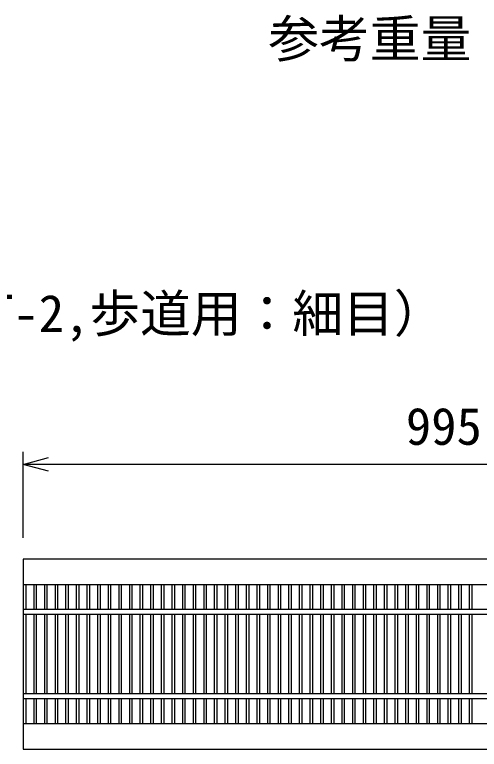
# Model space of a CAD drawing. Units: millimetres, scale not verified. Extents: x -25200 to 25200, y -8910 to 8910.
# Drawn here: x -11087 to -10537, y -80 to 789 of the extents above; entities that cross this region are included whole.
import ezdxf
from ezdxf.enums import TextEntityAlignment as Align

# ---------------------------------------------------------------- set-up
doc = ezdxf.new("R2010")
doc.units = ezdxf.units.MM
doc.header["$LTSCALE"] = 30
doc.layers.add('0-0_DIM', color=7, linetype='Continuous', lineweight=25)
doc.layers.add('0-2_HATCH', color=6, linetype='Continuous', lineweight=25)
doc.styles.add('ＭＳ ゴシック', font='')
doc.styles.get('ＭＳ ゴシック').set_extended_font_data('MS Gothic')

msp = doc.modelspace()

# ---------------------------------------------------------------- linework, layer by layer
at = {"layer": '0-0_DIM'}
for p, q in [((-11076.52, 170.13), (-11076.52, 271.72)), ((-10081.52, 256.72), (-11076.52, 256.72))]:
    msp.add_line(p, q, dxfattribs=at)
msp.add_lwpolyline([(-11046.52, 248.68), (-11076.52, 256.72), (-11046.52, 264.76)], dxfattribs=at)
at = {"layer": '0-2_HATCH'}
for p, q in [((-11076.52, 114.91), (-10081.52, 114.91)), ((-11073.52, 114.91), (-11073.52, 85.41)), ((-11063.96, 114.91), (-11063.96, 85.41)), ((-11060.96, 114.91), (-11060.96, 85.41)), ((-11051.41, 114.91), (-11051.41, 85.41)), ((-11048.41, 114.91), (-11048.41, 85.41)), ((-11038.85, 114.91), (-11038.85, 85.41)), ((-11035.85, 114.91), (-11035.85, 85.41)), ((-11026.29, 114.91), (-11026.29, 85.41)), ((-11023.29, 114.91), (-11023.29, 85.41)), ((-11013.73, 114.91), (-11013.73, 85.41)), ((-11010.73, 114.91), (-11010.73, 85.41)), ((-11001.18, 114.91), (-11001.18, 85.41)), ((-10998.18, 114.91), (-10998.18, 85.41)), ((-10988.62, 114.91), (-10988.62, 85.41)), ((-10985.62, 114.91), (-10985.62, 85.41)), ((-10976.06, 114.91), (-10976.06, 85.41)), ((-10973.06, 114.91), (-10973.06, 85.41)), ((-10963.51, 114.91), (-10963.51, 85.41)), ((-10960.51, 114.91), (-10960.51, 85.41)), ((-10950.95, 114.91), (-10950.95, 85.41)), ((-10947.95, 114.91), (-10947.95, 85.41)), ((-10938.39, 114.91), (-10938.39, 85.41)), ((-10935.39, 114.91), (-10935.39, 85.41)), ((-10925.84, 114.91), (-10925.84, 85.41)), ((-10922.84, 114.91), (-10922.84, 85.41)), ((-10913.28, 114.91), (-10913.28, 85.41)), ((-10910.28, 114.91), (-10910.28, 85.41)), ((-10900.72, 114.91), (-10900.72, 85.41)), ((-10897.72, 114.91), (-10897.72, 85.41)), ((-10888.17, 114.91), (-10888.17, 85.41)), ((-10885.17, 114.91), (-10885.17, 85.41)), ((-10875.61, 114.91), (-10875.61, 85.41)), ((-10872.61, 114.91), (-10872.61, 85.41)), ((-10863.05, 114.91), (-10863.05, 85.41)), ((-10860.05, 114.91), (-10860.05, 85.41)), ((-10850.49, 114.91), (-10850.49, 85.41)), ((-10847.49, 114.91), (-10847.49, 85.41)), ((-10837.94, 114.91), (-10837.94, 85.41)), ((-10834.94, 114.91), (-10834.94, 85.41)), ((-10825.38, 114.91), (-10825.38, 85.41)), ((-10822.38, 114.91), (-10822.38, 85.41)), ((-10812.82, 114.91), (-10812.82, 85.41)), ((-10809.82, 114.91), (-10809.82, 85.41)), ((-10800.27, 114.91), (-10800.27, 85.41)), ((-10797.27, 114.91), (-10797.27, 85.41)), ((-10787.71, 114.91), (-10787.71, 85.41)), ((-10784.71, 114.91), (-10784.71, 85.41)), ((-10775.15, 114.91), (-10775.15, 85.41)), ((-10772.15, 114.91), (-10772.15, 85.41)), ((-10762.6, 114.91), (-10762.6, 85.41)), ((-10759.6, 114.91), (-10759.6, 85.41)), ((-10750.04, 114.91), (-10750.04, 85.41)), ((-10747.04, 114.91), (-10747.04, 85.41)), ((-10737.48, 114.91), (-10737.48, 85.41)), ((-10734.48, 114.91), (-10734.48, 85.41)), ((-10724.92, 114.91), (-10724.92, 85.41)), ((-10721.92, 114.91), (-10721.92, 85.41)), ((-10712.37, 114.91), (-10712.37, 85.41)), ((-10709.37, 114.91), (-10709.37, 85.41)), ((-10699.81, 114.91), (-10699.81, 85.41)), ((-10696.81, 114.91), (-10696.81, 85.41)), ((-10687.25, 114.91), (-10687.25, 85.41)), ((-10684.25, 114.91), (-10684.25, 85.41)), ((-10674.7, 114.91), (-10674.7, 85.41)), ((-10671.7, 114.91), (-10671.7, 85.41)), ((-10662.14, 114.91), (-10662.14, 85.41)), ((-10659.14, 114.91), (-10659.14, 85.41)), ((-10649.58, 114.91), (-10649.58, 85.41)), ((-10646.58, 114.91), (-10646.58, 85.41)), ((-10637.03, 114.91), (-10637.03, 85.41)), ((-10634.03, 114.91), (-10634.03, 85.41)), ((-10624.47, 114.91), (-10624.47, 85.41)), ((-10621.47, 114.91), (-10621.47, 85.41)), ((-10611.91, 114.91), (-10611.91, 85.41)), ((-10608.91, 114.91), (-10608.91, 85.41)), ((-10599.36, 114.91), (-10599.36, 85.41)), ((-10596.36, 114.91), (-10596.36, 85.41)), ((-10586.8, 114.91), (-10586.8, 85.41)), ((-10583.8, 114.91), (-10583.8, 85.41)), ((-10574.24, 114.91), (-10574.24, 85.41)), ((-10571.24, 114.91), (-10571.24, 85.41)), ((-10561.68, 114.91), (-10561.68, 85.41)), ((-10558.68, 114.91), (-10558.68, 85.41)), ((-10549.13, 114.91), (-10549.13, 85.41)), ((-10546.13, 114.91), (-10546.13, 85.41)), ((-10081.52, 85.41), (-11076.52, 85.41)), ((-10081.52, 79.41), (-11076.52, 79.41)), ((-11073.52, 79.41), (-11073.52, -14.59)), ((-11063.96, 79.41), (-11063.96, -14.59)), ((-11060.96, 79.41), (-11060.96, -14.59)), ((-11051.41, 79.41), (-11051.41, -14.59)), ((-11048.41, 79.41), (-11048.41, -14.59)), ((-11038.85, 79.41), (-11038.85, -14.59)), ((-11035.85, 79.41), (-11035.85, -14.59)), ((-11026.29, 79.41), (-11026.29, -14.59)), ((-11023.29, 79.41), (-11023.29, -14.59)), ((-11013.73, 79.41), (-11013.73, -14.59)), ((-11010.73, 79.41), (-11010.73, -14.59)), ((-11001.18, 79.41), (-11001.18, -14.59)), ((-10998.18, 79.41), (-10998.18, -14.59)), ((-10988.62, 79.41), (-10988.62, -14.59)), ((-10985.62, 79.41), (-10985.62, -14.59)), ((-10976.06, 79.41), (-10976.06, -14.59)), ((-10973.06, 79.41), (-10973.06, -14.59)), ((-10963.51, 79.41), (-10963.51, -14.59)), ((-10960.51, 79.41), (-10960.51, -14.59)), ((-10950.95, 79.41), (-10950.95, -14.59)), ((-10947.95, 79.41), (-10947.95, -14.59)), ((-10938.39, 79.41), (-10938.39, -14.59)), ((-10935.39, 79.41), (-10935.39, -14.59)), ((-10925.84, 79.41), (-10925.84, -14.59)), ((-10922.84, 79.41), (-10922.84, -14.59)), ((-10913.28, 79.41), (-10913.28, -14.59)), ((-10910.28, 79.41), (-10910.28, -14.59)), ((-10900.72, 79.41), (-10900.72, -14.59)), ((-10897.72, 79.41), (-10897.72, -14.59)), ((-10888.17, 79.41), (-10888.17, -14.59)), ((-10885.17, 79.41), (-10885.17, -14.59)), ((-10875.61, 79.41), (-10875.61, -14.59)), ((-10872.61, 79.41), (-10872.61, -14.59)), ((-10863.05, 79.41), (-10863.05, -14.59)), ((-10860.05, 79.41), (-10860.05, -14.59)), ((-10850.49, 79.41), (-10850.49, -14.59)), ((-10847.49, 79.41), (-10847.49, -14.59)), ((-10837.94, 79.41), (-10837.94, -14.59)), ((-10834.94, 79.41), (-10834.94, -14.59)), ((-10825.38, 79.41), (-10825.38, -14.59)), ((-10822.38, 79.41), (-10822.38, -14.59)), ((-10812.82, 79.41), (-10812.82, -14.59)), ((-10809.82, 79.41), (-10809.82, -14.59)), ((-10800.27, 79.41), (-10800.27, -14.59)), ((-10797.27, 79.41), (-10797.27, -14.59)), ((-10787.71, 79.41), (-10787.71, -14.59)), ((-10784.71, 79.41), (-10784.71, -14.59)), ((-10775.15, 79.41), (-10775.15, -14.59)), ((-10772.15, 79.41), (-10772.15, -14.59)), ((-10762.6, 79.41), (-10762.6, -14.59)), ((-10759.6, 79.41), (-10759.6, -14.59)), ((-10750.04, 79.41), (-10750.04, -14.59)), ((-10747.04, 79.41), (-10747.04, -14.59)), ((-10737.48, 79.41), (-10737.48, -14.59)), ((-10734.48, 79.41), (-10734.48, -14.59)), ((-10724.92, 79.41), (-10724.92, -14.59)), ((-10721.92, 79.41), (-10721.92, -14.59)), ((-10712.37, 79.41), (-10712.37, -14.59)), ((-10709.37, 79.41), (-10709.37, -14.59)), ((-10699.81, 79.41), (-10699.81, -14.59)), ((-10696.81, 79.41), (-10696.81, -14.59)), ((-10687.25, 79.41), (-10687.25, -14.59)), ((-10684.25, 79.41), (-10684.25, -14.59)), ((-10674.7, 79.41), (-10674.7, -14.59)), ((-10671.7, 79.41), (-10671.7, -14.59)), ((-10662.14, 79.41), (-10662.14, -14.59)), ((-10659.14, 79.41), (-10659.14, -14.59)), ((-10649.58, 79.41), (-10649.58, -14.59)), ((-10646.58, 79.41), (-10646.58, -14.59)), ((-10637.03, 79.41), (-10637.03, -14.59)), ((-10634.03, 79.41), (-10634.03, -14.59)), ((-10624.47, 79.41), (-10624.47, -14.59)), ((-10621.47, 79.41), (-10621.47, -14.59)), ((-10611.91, 79.41), (-10611.91, -14.59)), ((-10608.91, 79.41), (-10608.91, -14.59)), ((-10599.36, 79.41), (-10599.36, -14.59)), ((-10596.36, 79.41), (-10596.36, -14.59)), ((-10586.8, 79.41), (-10586.8, -14.59)), ((-10583.8, 79.41), (-10583.8, -14.59)), ((-10574.24, 79.41), (-10574.24, -14.59)), ((-10571.24, 79.41), (-10571.24, -14.59)), ((-10561.68, 79.41), (-10561.68, -14.59)), ((-10558.68, 79.41), (-10558.68, -14.59)), ((-10549.13, 79.41), (-10549.13, -14.59)), ((-10546.13, 79.41), (-10546.13, -14.59)), ((-10081.52, -14.59), (-11076.52, -14.59)), ((-10081.52, -20.59), (-11076.52, -20.59)), ((-11073.52, -20.59), (-11073.52, -50.09)), ((-11063.96, -20.59), (-11063.96, -50.09)), ((-11060.96, -20.59), (-11060.96, -50.09)), ((-11051.41, -20.59), (-11051.41, -50.09)), ((-11048.41, -20.59), (-11048.41, -50.09)), ((-11038.85, -20.59), (-11038.85, -50.09)), ((-11035.85, -20.59), (-11035.85, -50.09)), ((-11026.29, -20.59), (-11026.29, -50.09)), ((-11023.29, -20.59), (-11023.29, -50.09)), ((-11013.73, -20.59), (-11013.73, -50.09)), ((-11010.73, -20.59), (-11010.73, -50.09)), ((-11001.18, -20.59), (-11001.18, -50.09)), ((-10998.18, -20.59), (-10998.18, -50.09)), ((-10988.62, -20.59), (-10988.62, -50.09)), ((-10985.62, -20.59), (-10985.62, -50.09)), ((-10976.06, -20.59), (-10976.06, -50.09)), ((-10973.06, -20.59), (-10973.06, -50.09)), ((-10963.51, -20.59), (-10963.51, -50.09)), ((-10960.51, -20.59), (-10960.51, -50.09)), ((-10950.95, -20.59), (-10950.95, -50.09)), ((-10947.95, -20.59), (-10947.95, -50.09)), ((-10938.39, -20.59), (-10938.39, -50.09)), ((-10935.39, -20.59), (-10935.39, -50.09)), ((-10925.84, -20.59), (-10925.84, -50.09)), ((-10922.84, -20.59), (-10922.84, -50.09)), ((-10913.28, -20.59), (-10913.28, -50.09)), ((-10910.28, -20.59), (-10910.28, -50.09)), ((-10900.72, -20.59), (-10900.72, -50.09)), ((-10897.72, -20.59), (-10897.72, -50.09)), ((-10888.17, -20.59), (-10888.17, -50.09)), ((-10885.17, -20.59), (-10885.17, -50.09)), ((-10875.61, -20.59), (-10875.61, -50.09)), ((-10872.61, -20.59), (-10872.61, -50.09)), ((-10863.05, -20.59), (-10863.05, -50.09)), ((-10860.05, -20.59), (-10860.05, -50.09)), ((-10850.49, -20.59), (-10850.49, -50.09)), ((-10847.49, -20.59), (-10847.49, -50.09)), ((-10837.94, -20.59), (-10837.94, -50.09)), ((-10834.94, -20.59), (-10834.94, -50.09)), ((-10825.38, -20.59), (-10825.38, -50.09)), ((-10822.38, -20.59), (-10822.38, -50.09)), ((-10812.82, -20.59), (-10812.82, -50.09)), ((-10809.82, -20.59), (-10809.82, -50.09)), ((-10800.27, -20.59), (-10800.27, -50.09)), ((-10797.27, -20.59), (-10797.27, -50.09)), ((-10787.71, -20.59), (-10787.71, -50.09)), ((-10784.71, -20.59), (-10784.71, -50.09)), ((-10775.15, -20.59), (-10775.15, -50.09)), ((-10772.15, -20.59), (-10772.15, -50.09)), ((-10762.6, -20.59), (-10762.6, -50.09)), ((-10759.6, -20.59), (-10759.6, -50.09)), ((-10750.04, -20.59), (-10750.04, -50.09)), ((-10747.04, -20.59), (-10747.04, -50.09)), ((-10737.48, -20.59), (-10737.48, -50.09)), ((-10734.48, -20.59), (-10734.48, -50.09)), ((-10724.92, -20.59), (-10724.92, -50.09)), ((-10721.92, -20.59), (-10721.92, -50.09)), ((-10712.37, -20.59), (-10712.37, -50.09)), ((-10709.37, -20.59), (-10709.37, -50.09)), ((-10699.81, -20.59), (-10699.81, -50.09)), ((-10696.81, -20.59), (-10696.81, -50.09)), ((-10687.25, -20.59), (-10687.25, -50.09)), ((-10684.25, -20.59), (-10684.25, -50.09)), ((-10674.7, -20.59), (-10674.7, -50.09)), ((-10671.7, -20.59), (-10671.7, -50.09)), ((-10662.14, -20.59), (-10662.14, -50.09)), ((-10659.14, -20.59), (-10659.14, -50.09)), ((-10649.58, -20.59), (-10649.58, -50.09)), ((-10646.58, -20.59), (-10646.58, -50.09)), ((-10637.03, -20.59), (-10637.03, -50.09)), ((-10634.03, -20.59), (-10634.03, -50.09)), ((-10624.47, -20.59), (-10624.47, -50.09)), ((-10621.47, -20.59), (-10621.47, -50.09)), ((-10611.91, -20.59), (-10611.91, -50.09)), ((-10608.91, -20.59), (-10608.91, -50.09)), ((-10599.36, -20.59), (-10599.36, -50.09)), ((-10596.36, -20.59), (-10596.36, -50.09)), ((-10586.8, -20.59), (-10586.8, -50.09)), ((-10583.8, -20.59), (-10583.8, -50.09)), ((-10574.24, -20.59), (-10574.24, -50.09)), ((-10571.24, -20.59), (-10571.24, -50.09)), ((-10561.68, -20.59), (-10561.68, -50.09)), ((-10558.68, -20.59), (-10558.68, -50.09)), ((-10549.13, -20.59), (-10549.13, -50.09)), ((-10546.13, -20.59), (-10546.13, -50.09)), ((-10081.52, -50.09), (-11076.52, -50.09))]:
    msp.add_line(p, q, dxfattribs=at)
msp.add_lwpolyline([(-11076.52, 144.91), (-11076.52, -80.09), (-10081.52, -80.09), (-10081.52, 144.91)], close=True, dxfattribs=at)

# ---------------------------------------------------------------- texts
at = {"layer": '0-0_DIM', "style": 'ＭＳ ゴシック'}
for s, p in [('参考重量\u3000W=13.9kg', (-10786.68, 724.91)), ('（T-6,T-2,歩道用：細目）', (-11297.66, 400.09)), ('995', (-10624.02, 266.72))]:
    msp.add_text(s, height=43.99, dxfattribs=at).set_placement(p, align=Align.BOTTOM_LEFT)

doc.saveas('drawing.dxf')
